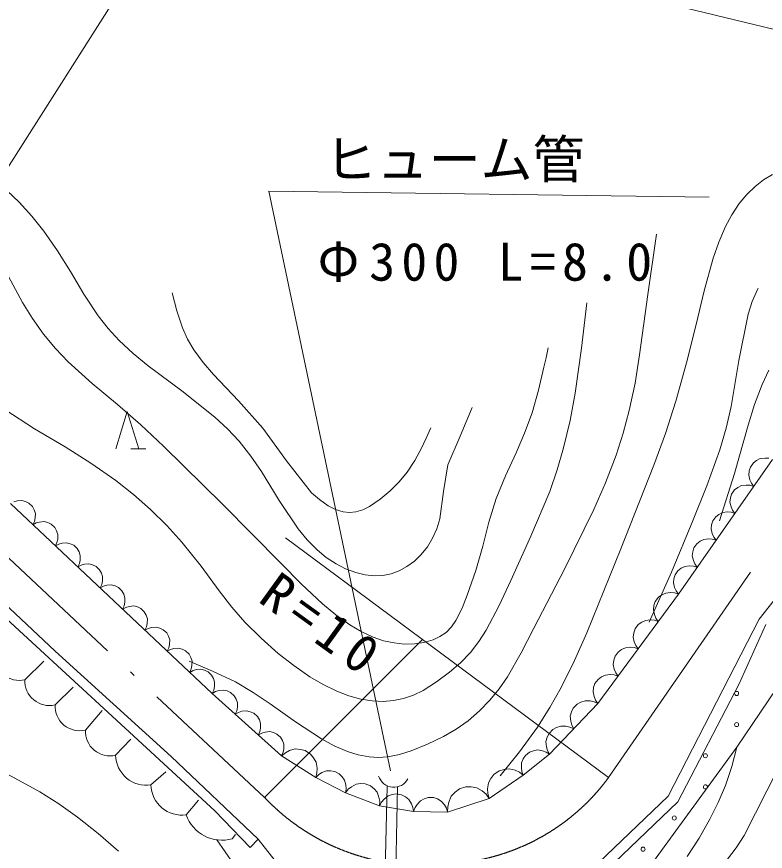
# Model space of a CAD drawing. Units: millimetres, scale not verified. Extents: x 61214 to 701214, y 6682 to 366682.
# Drawn here: x 494197 to 530219, y 262068 to 302246 of the extents above; entities that cross this region are included whole.
import ezdxf
from ezdxf.enums import TextEntityAlignment as Align

# ---------------------------------------------------------------- set-up
doc = ezdxf.new("R2010")
doc.units = ezdxf.units.MM
doc.header["$LTSCALE"] = 1000
doc.linetypes.add('DASHED', pattern=[7.5, 6, -1.5])
doc.linetypes.add('LONG_DASHED_DOTTED', pattern=[15.25, 12, -1.5, 0.25, -1.5])
doc.layers.add('S-SUV', color=7, linetype='Continuous', lineweight=13)
doc.styles.add('ＭＳ ゴシック', font='')
doc.styles.get('ＭＳ ゴシック').set_extended_font_data('MS Gothic')

msp = doc.modelspace()

# ---------------------------------------------------------------- linework, layer by layer
at = {"layer": 'S-SUV'}
for p, q in [((487500, 285145), (503006, 309512)), ((502366, 308506), (568147, 292526)), ((530130, 294387), (530564, 294647)), ((529730, 294077), (530130, 294387)), ((493741, 293856), (494308, 293321)), ((512189, 265943), (506324, 293848)), ((506324, 293848), (527513, 293564)), ((529327, 293683), (529730, 294077)), ((494308, 293321), (494927, 292640)), ((528968, 293249), (529327, 293683)), ((528611, 292714), (528968, 293249)), ((494927, 292640), (495499, 291920)), ((528309, 292153), (528611, 292714)), ((527979, 291399), (528309, 292153)), ((495499, 291920), (496163, 290973)), ((524565, 288878), (524977, 291780)), ((527708, 290626), (527979, 291399)), ((496163, 290973), (496784, 289981)), ((527272, 289043), (527708, 290626)), ((493803, 289739), (494469, 288483)), ((496784, 289981), (497426, 288893)), ((497426, 288893), (498115, 287845)), ((501673, 288949), (501895, 288093)), ((526894, 287436), (527272, 289043)), ((529586, 288529), (529844, 289119)), ((529844, 289119), (529858, 289146)), ((529858, 289146), (529872, 289174)), ((494469, 288483), (494953, 287710)), ((524172, 285961), (524565, 288878)), ((529390, 287931), (529586, 288529)), ((501895, 288093), (502172, 287262)), ((521630, 288467), (521379, 286292)), ((494953, 287710), (495490, 286966)), ((498115, 287845), (498595, 287235)), ((528953, 285703), (529390, 287931)), ((526435, 285579), (526894, 287436)), ((495490, 286966), (496062, 286279)), ((498595, 287235), (499122, 286662)), ((502172, 287262), (502417, 286730)), ((499122, 286662), (499797, 286032)), ((502417, 286730), (502720, 286215)), ((496062, 286279), (496679, 285634)), ((502720, 286215), (503167, 285598)), ((519667, 285829), (519764, 286298)), ((521379, 286292), (521067, 284125)), ((499797, 286032), (500521, 285440)), ((519570, 285370), (519667, 285829)), ((523951, 284609), (524172, 285961)), ((528579, 283487), (528953, 285703)), ((496679, 285634), (497836, 284590)), ((500521, 285440), (502143, 284234)), ((503167, 285598), (503662, 285018)), ((519310, 284263), (519570, 285370)), ((525920, 283742), (526435, 285579)), ((503662, 285018), (504875, 283748)), ((530067, 284540), (530386, 285223)), ((497836, 284590), (499048, 283580)), ((523674, 283281), (523951, 284609)), ((529700, 283573), (530067, 284540)), ((502143, 284234), (503735, 282974)), ((518996, 283183), (519310, 284263)), ((521067, 284125), (520822, 282807)), ((504875, 283748), (506037, 282445)), ((525412, 282187), (525920, 283742)), ((495061, 282411), (493624, 283334)), ((499048, 283580), (500175, 282597)), ((515536, 282046), (516109, 283430)), ((523384, 282203), (523674, 283281)), ((528338, 282432), (528579, 283487)), ((529392, 282589), (529700, 283573)), ((498970, 281440), (499519, 283235)), ((499519, 283235), (500068, 281440)), ((503735, 282974), (504337, 282413)), ((518638, 282201), (518996, 283183)), ((500175, 282597), (501265, 281566)), ((513908, 281956), (514131, 282455)), ((520822, 282807), (520516, 281493)), ((528732, 280263), (529392, 282589)), ((496530, 281540), (495061, 282411)), ((504337, 282413), (504894, 281811)), ((506037, 282445), (507187, 280867)), ((518227, 281248), (518638, 282201)), ((523037, 281140), (523384, 282203)), ((524849, 280659), (525412, 282187)), ((528038, 281387), (528338, 282432)), ((504894, 281811), (505458, 281094)), ((513679, 281474), (513908, 281956)), ((514949, 280674), (515536, 282046)), ((497763, 280751), (496530, 281540)), ((499695, 281440), (500415, 281440)), ((501265, 281566), (504112, 278767)), ((513360, 280877), (513679, 281474)), ((520516, 281493), (520209, 280429)), ((527407, 279657), (528038, 281387)), ((505458, 281094), (505970, 280348)), ((507187, 280867), (508387, 279325)), ((512993, 280318), (513360, 280877)), ((517715, 280150), (518227, 281248)), ((522530, 279814), (523037, 281140)), ((526038, 274445), (530572, 280932)), ((529799, 280883), (529644, 280765)), ((529977, 280971), (529799, 280883)), ((530208, 280998), (529977, 280971)), ((530389, 280988), (530208, 280998)), ((498960, 279914), (497763, 280751)), ((514727, 279391), (514949, 280674)), ((523268, 276621), (524849, 280659)), ((529504, 280564), (529446, 280377)), ((529644, 280765), (529504, 280564)), ((505970, 280348), (506826, 278962)), ((512604, 279850), (512993, 280318)), ((517264, 279044), (517715, 280150)), ((520209, 280429), (519845, 279383)), ((528020, 277973), (528732, 280263)), ((529446, 280377), (529424, 280180)), ((529424, 280180), (529478, 279954)), ((499815, 279239), (498960, 279914)), ((512164, 279416), (512604, 279850)), ((521972, 278519), (522530, 279814)), ((526720, 277947), (527407, 279657)), ((529070, 279674), (528893, 279586)), ((529301, 279701), (529070, 279674)), ((529482, 279690), (529301, 279701)), ((529478, 279954), (529552, 279791)), ((529665, 279635), (529482, 279690)), ((529552, 279791), (529665, 279635)), ((508387, 279325), (508761, 278996)), ((511689, 279017), (512164, 279416)), ((514561, 278072), (514727, 279391)), ((519845, 279383), (518940, 277238)), ((528597, 279266), (528539, 279080)), ((528737, 279467), (528597, 279266)), ((528893, 279586), (528737, 279467)), ((494224, 278934), (494063, 278888)), ((494441, 278954), (494224, 278934)), ((494621, 278907), (494441, 278954)), ((494785, 278828), (494621, 278907)), ((500631, 278517), (499815, 279239)), ((506826, 278962), (507749, 277585)), ((508761, 278996), (509187, 278704)), ((511181, 278668), (511689, 279017)), ((516921, 277912), (517264, 279044)), ((528539, 279080), (528517, 278883)), ((528517, 278883), (528571, 278656)), ((493904, 278805), (503599, 269667)), ((494952, 278671), (494785, 278828)), ((495041, 278511), (494952, 278671)), ((495098, 278335), (495041, 278511)), ((501414, 277749), (500631, 278517)), ((504112, 278767), (506920, 275923)), ((509187, 278704), (509540, 278529)), ((509540, 278529), (509905, 278414)), ((510510, 278403), (510846, 278503)), ((510846, 278503), (511181, 278668)), ((520553, 275649), (521972, 278519)), ((528571, 278656), (528646, 278493)), ((528646, 278493), (528759, 278337)), ((488917, 278397), (496048, 271710)), ((495057, 277951), (495092, 278117)), ((495092, 278117), (495098, 278335)), ((509905, 278414), (510205, 278378)), ((510205, 278378), (510510, 278403)), ((514414, 277593), (514561, 278072)), ((527831, 278170), (527690, 277969)), ((527986, 278288), (527831, 278170)), ((528163, 278377), (527986, 278288)), ((528395, 278403), (528163, 278377)), ((528575, 278393), (528395, 278403)), ((528759, 278337), (528575, 278393)), ((494981, 277789), (495057, 277951)), ((495141, 277873), (494981, 277789)), ((495302, 277919), (495141, 277873)), ((495518, 277939), (495302, 277919)), ((495698, 277892), (495518, 277939)), ((495862, 277813), (495698, 277892)), ((496029, 277655), (495862, 277813)), ((496118, 277496), (496029, 277655)), ((502147, 276945), (501414, 277749)), ((516633, 276757), (516921, 277912)), ((525702, 275504), (526720, 277947)), ((527632, 277782), (527610, 277585)), ((527690, 277969), (527632, 277782)), ((496175, 277319), (496118, 277496)), ((496169, 277102), (496175, 277319)), ((507749, 277585), (508178, 277063)), ((514213, 277143), (514414, 277593)), ((518940, 277238), (517977, 275109)), ((527610, 277585), (527665, 277359)), ((527665, 277359), (527739, 277196)), ((496058, 276774), (496134, 276936)), ((496218, 276857), (496058, 276774)), ((496134, 276936), (496169, 277102)), ((496379, 276904), (496218, 276857)), ((496596, 276924), (496379, 276904)), ((496775, 276876), (496596, 276924)), ((496940, 276798), (496775, 276876)), ((503070, 275791), (502147, 276945)), ((507137, 277158), (522682, 265624)), ((508178, 277063), (508657, 276576)), ((513961, 276727), (514213, 277143)), ((526924, 276873), (526783, 276672)), ((527079, 276991), (526924, 276873)), ((527257, 277079), (527079, 276991)), ((527488, 277106), (527257, 277079)), ((527669, 277096), (527488, 277106)), ((527852, 277040), (527669, 277096)), ((527739, 277196), (527852, 277040)), ((497107, 276640), (496940, 276798)), ((497195, 276481), (497107, 276640)), ((497253, 276304), (497195, 276481)), ((508657, 276576), (509091, 276217)), ((513662, 276351), (513961, 276727)), ((516284, 275578), (516633, 276757)), ((521627, 272591), (523268, 276621)), ((526725, 276485), (526704, 276288)), ((526783, 276672), (526725, 276485)), ((497212, 275921), (497246, 276087)), ((497246, 276087), (497253, 276304)), ((509091, 276217), (509565, 275903)), ((512976, 275771), (513339, 276038)), ((513339, 276038), (513662, 276351)), ((526704, 276288), (526758, 276062)), ((526758, 276062), (526832, 275899)), ((497135, 275759), (497212, 275921)), ((497295, 275842), (497135, 275759)), ((497456, 275889), (497295, 275842)), ((497673, 275908), (497456, 275889)), ((497852, 275861), (497673, 275908)), ((498017, 275782), (497852, 275861)), ((498184, 275625), (498017, 275782)), ((498272, 275465), (498184, 275625)), ((503946, 274600), (503070, 275791)), ((506920, 275923), (507892, 274937)), ((509565, 275903), (510020, 275670)), ((510020, 275670), (510509, 275488)), ((512609, 275573), (512976, 275771)), ((519080, 272802), (520553, 275649)), ((526172, 275694), (526017, 275575)), ((526350, 275782), (526172, 275694)), ((526581, 275809), (526350, 275782)), ((526762, 275798), (526581, 275809)), ((526945, 275743), (526762, 275798)), ((526832, 275899), (526945, 275743)), ((498330, 275289), (498272, 275465)), ((498323, 275072), (498330, 275289)), ((510509, 275488), (510957, 275383)), ((510957, 275383), (511412, 275337)), ((511412, 275337), (511815, 275353)), ((511815, 275353), (512220, 275431)), ((512220, 275431), (512609, 275573)), ((515872, 274393), (516284, 275578)), ((524635, 273099), (525702, 275504)), ((525877, 275374), (525819, 275188)), ((526017, 275575), (525877, 275374)), ((498213, 274744), (498289, 274906)), ((498372, 274827), (498213, 274744)), ((498289, 274906), (498323, 275072)), ((498533, 274874), (498372, 274827)), ((498750, 274893), (498533, 274874)), ((498929, 274846), (498750, 274893)), ((499094, 274767), (498929, 274846)), ((507892, 274937), (508917, 273984)), ((517977, 275109), (517413, 273908)), ((525819, 275188), (525797, 274991)), ((525797, 274991), (525851, 274764)), ((529923, 273235), (531360, 275080)), ((499261, 274610), (499094, 274767)), ((499350, 274450), (499261, 274610)), ((499407, 274274), (499350, 274450)), ((504542, 273825), (503946, 274600)), ((522167, 269179), (526038, 274445)), ((525425, 274501), (525240, 274414)), ((525664, 274523), (525425, 274501)), ((525851, 274507), (525664, 274523)), ((525851, 274764), (525926, 274601)), ((526038, 274445), (525851, 274507)), ((525926, 274601), (526038, 274445)), ((499366, 273890), (499401, 274056)), ((499401, 274056), (499407, 274274)), ((515627, 273768), (515872, 274393)), ((524927, 274091), (524862, 273900)), ((525077, 274295), (524927, 274091)), ((525240, 274414), (525077, 274295)), ((498383, 268950), (492883, 274007)), ((499290, 273728), (499366, 273890)), ((499450, 273812), (499290, 273728)), ((499611, 273858), (499450, 273812)), ((499827, 273878), (499611, 273858)), ((500007, 273831), (499827, 273878)), ((500171, 273752), (500007, 273831)), ((500338, 273595), (500171, 273752)), ((505178, 273097), (504542, 273825)), ((508917, 273984), (509554, 273457)), ((515334, 273183), (515627, 273768)), ((517413, 273908), (516787, 272719)), ((524862, 273900), (524835, 273698)), ((524835, 273698), (524885, 273463)), ((500427, 273435), (500338, 273595)), ((500484, 273259), (500427, 273435)), ((500478, 273041), (500484, 273259)), ((509554, 273457), (510231, 272975)), ((524885, 273463), (524958, 273293)), ((524958, 273293), (525071, 273129)), ((525548, 264728), (529923, 273235)), ((500367, 272713), (500443, 272875)), ((500443, 272875), (500478, 273041)), ((500688, 272843), (500527, 272796)), ((500905, 272863), (500688, 272843)), ((501084, 272816), (500905, 272863)), ((501249, 272737), (501084, 272816)), ((505959, 272324), (505178, 273097)), ((510231, 272975), (510774, 272653)), ((514857, 272606), (515117, 272873)), ((515117, 272873), (515334, 273183)), ((524109, 272979), (523959, 272775)), ((524272, 273097), (524109, 272979)), ((524457, 273184), (524272, 273097)), ((524697, 273206), (524457, 273184)), ((524883, 273191), (524697, 273206)), ((525071, 273129), (524883, 273191)), ((530243, 272990), (528939, 270095)), ((500527, 272796), (500367, 272713)), ((501416, 272579), (501249, 272737)), ((501504, 272420), (501416, 272579)), ((501562, 272243), (501504, 272420)), ((510774, 272653), (511356, 272379)), ((514558, 272401), (514857, 272606)), ((516787, 272719), (516435, 272162)), ((518471, 271616), (519080, 272802)), ((521032, 271252), (521627, 272591)), ((523894, 272584), (523867, 272381)), ((523959, 272775), (523894, 272584)), ((528856, 267084), (532622, 272698)), ((501521, 271860), (501555, 272026)), ((501555, 272026), (501562, 272243)), ((506783, 271593), (505959, 272324)), ((506123, 264664), (513715, 272255)), ((511356, 272379), (511851, 272208)), ((511851, 272208), (512359, 272096)), ((512359, 272096), (512849, 272047)), ((512849, 272047), (513344, 272058)), ((513344, 272058), (513790, 272123)), ((513790, 272123), (514231, 272250)), ((514231, 272250), (514558, 272401)), ((516435, 272162), (516028, 271634)), ((523867, 272381), (523917, 272146)), ((523917, 272146), (523990, 271976)), ((496048, 271710), (501626, 266634)), ((501444, 271698), (501521, 271860)), ((501604, 271781), (501444, 271698)), ((501765, 271828), (501604, 271781)), ((501982, 271847), (501765, 271828)), ((502161, 271800), (501982, 271847)), ((502326, 271721), (502161, 271800)), ((502493, 271564), (502326, 271721)), ((516028, 271634), (515551, 271147)), ((517817, 270470), (518471, 271616)), ((523141, 271662), (522991, 271458)), ((523304, 271781), (523141, 271662)), ((523490, 271868), (523304, 271781)), ((523729, 271889), (523490, 271868)), ((523915, 271874), (523729, 271889)), ((524103, 271812), (523915, 271874)), ((523990, 271976), (524103, 271812)), ((494591, 270329), (495500, 271215)), ((502581, 271404), (502493, 271564)), ((502501, 271222), (503625, 270747)), ((502639, 271228), (502581, 271404)), ((502632, 271011), (502639, 271228)), ((507528, 271007), (506783, 271593)), ((520389, 269952), (521032, 271252)), ((522927, 271267), (522899, 271065)), ((522991, 271458), (522927, 271267)), ((502522, 270683), (502598, 270845)), ((502598, 270845), (502632, 271011)), ((502842, 270813), (502681, 270766)), ((503059, 270832), (502842, 270813)), ((503238, 270785), (503059, 270832)), ((508303, 270473), (507528, 271007)), ((515551, 271147), (515027, 270699)), ((522899, 271065), (522950, 270830)), ((522950, 270830), (523022, 270660)), ((502681, 270766), (502522, 270683)), ((503403, 270706), (503238, 270785)), ((503570, 270549), (503403, 270706)), ((503659, 270389), (503570, 270549)), ((503625, 270747), (504720, 270219)), ((508944, 270092), (508303, 270473)), ((515027, 270699), (514404, 270231)), ((517413, 269886), (517817, 270470)), ((522336, 270464), (522173, 270346)), ((522522, 270551), (522336, 270464)), ((522761, 270573), (522522, 270551)), ((522947, 270558), (522761, 270573)), ((523135, 270496), (522947, 270558)), ((523022, 270660), (523135, 270496)), ((503716, 270213), (503659, 270389)), ((503709, 269995), (503716, 270213)), ((504720, 270219), (505571, 269719)), ((509602, 269771), (508944, 270092)), ((514404, 270231), (513749, 269814)), ((522023, 270142), (521959, 269951)), ((522173, 270346), (522023, 270142)), ((528939, 270095), (526010, 264445)), ((496046, 269117), (496918, 269974)), ((503599, 269667), (503675, 269829)), ((503758, 269756), (503599, 269667)), ((503599, 269667), (506947, 266668)), ((503675, 269829), (503709, 269995)), ((503920, 269807), (503758, 269756)), ((504139, 269832), (503920, 269807)), ((504322, 269789), (504139, 269832)), ((504490, 269714), (504322, 269789)), ((504663, 269559), (504490, 269714)), ((505571, 269719), (506393, 269167)), ((510173, 269553), (509602, 269771)), ((513749, 269814), (513293, 269588)), ((516967, 269346), (517413, 269886)), ((519849, 268985), (520389, 269952)), ((521959, 269951), (521931, 269748)), ((521931, 269748), (521982, 269513)), ((504757, 269399), (504663, 269559)), ((504820, 269223), (504757, 269399)), ((504818, 269002), (504820, 269223)), ((510764, 269392), (510173, 269553)), ((511302, 269308), (510764, 269392)), ((511836, 269286), (511302, 269308)), ((512336, 269323), (511836, 269286)), ((512815, 269419), (512336, 269323)), ((513293, 269588), (512815, 269419)), ((516463, 268829), (516967, 269346)), ((521344, 269254), (521161, 269154)), ((521546, 269318), (521344, 269254)), ((521794, 269308), (521546, 269318)), ((521983, 269268), (521794, 269308)), ((521982, 269513), (522055, 269343)), ((522167, 269179), (521983, 269268)), ((522055, 269343), (522167, 269179)), ((497502, 267906), (498307, 268851)), ((503729, 264009), (498383, 268950)), ((504715, 268668), (504788, 268833)), ((504788, 268833), (504818, 269002)), ((505036, 268807), (504874, 268756)), ((505255, 268833), (505036, 268807)), ((505438, 268790), (505255, 268833)), ((506393, 269167), (507613, 268294)), ((515917, 268356), (516463, 268829)), ((519258, 268051), (519849, 268985)), ((519831, 266738), (522167, 269179)), ((520980, 268965), (520888, 268778)), ((521161, 269154), (520980, 268965)), ((504874, 268756), (504715, 268668)), ((505606, 268714), (505438, 268790)), ((505779, 268559), (505606, 268714)), ((505873, 268400), (505779, 268559)), ((505936, 268223), (505873, 268400)), ((520888, 268778), (520833, 268573)), ((520833, 268573), (520854, 268326)), ((505904, 267834), (505934, 268003)), ((505934, 268003), (505936, 268223)), ((507613, 268294), (508862, 267475)), ((515340, 267949), (515917, 268356)), ((518389, 266857), (519258, 268051)), ((520176, 268033), (519993, 267934)), ((520378, 268097), (520176, 268033)), ((520626, 268088), (520378, 268097)), ((520815, 268047), (520626, 268088)), ((520999, 267959), (520815, 268047)), ((520854, 268326), (520905, 268142)), ((520905, 268142), (520999, 267959)), ((505831, 267668), (505904, 267834)), ((505990, 267756), (505831, 267668)), ((506152, 267808), (505990, 267756)), ((506371, 267833), (506152, 267808)), ((506554, 267790), (506371, 267833)), ((506722, 267714), (506554, 267790)), ((506895, 267559), (506722, 267714)), ((513968, 267221), (514738, 267597)), ((514738, 267597), (515340, 267949)), ((519812, 267744), (519720, 267557)), ((519993, 267934), (519812, 267744)), ((498957, 266694), (499696, 267462)), ((506989, 267400), (506895, 267559)), ((507052, 267223), (506989, 267400)), ((507050, 267003), (507052, 267223)), ((508862, 267475), (509472, 267150)), ((513174, 266900), (513968, 267221)), ((519720, 267557), (519665, 267353)), ((519665, 267353), (519685, 267105)), ((506947, 266668), (507020, 266834)), ((507133, 266815), (506947, 266668)), ((507020, 266834), (507050, 267003)), ((507329, 266914), (507133, 266815)), ((507604, 266993), (507329, 266914)), ((507847, 266976), (507604, 266993)), ((508079, 266915), (507847, 266976)), ((508333, 266752), (508079, 266915)), ((509472, 267150), (510120, 266872)), ((510120, 266872), (510630, 266713)), ((512615, 266726), (513174, 266900)), ((517469, 265695), (518389, 266857)), ((518876, 266838), (518681, 266681)), ((519061, 266910), (518876, 266838)), ((519260, 266946), (519061, 266910)), ((519493, 266906), (519260, 266946)), ((519667, 266844), (519493, 266906)), ((519831, 266738), (519667, 266844)), ((519685, 267105), (519737, 266921)), ((519737, 266921), (519831, 266738)), ((522509, 258400), (528856, 267084)), ((528606, 266146), (528854, 267081)), ((501626, 266634), (505814, 262658)), ((506947, 266668), (508586, 265622)), ((508486, 266568), (508333, 266752)), ((508604, 266355), (508486, 266568)), ((510630, 266713), (511160, 266611)), ((511160, 266611), (511606, 266583)), ((511606, 266583), (512058, 266615)), ((512058, 266615), (512615, 266726)), ((518571, 266515), (518494, 266329)), ((518681, 266681), (518571, 266515)), ((518575, 265727), (519831, 266738)), ((508648, 266072), (508604, 266355)), ((508645, 265850), (508648, 266072)), ((517648, 266013), (517414, 265943)), ((517896, 266038), (517648, 266013)), ((518178, 265966), (517896, 266038)), ((518494, 266329), (518483, 266092)), ((518483, 266092), (518509, 265911)), ((528306, 265241), (528606, 266146)), ((529205, 262831), (530841, 266047)), ((493400, 265972), (495307, 264932)), ((500656, 265261), (501380, 265896)), ((508586, 265622), (508645, 265850)), ((508727, 265757), (508586, 265622)), ((508586, 265622), (510016, 264890)), ((508881, 265854), (508727, 265757)), ((509101, 265940), (508881, 265854)), ((509302, 265945), (509101, 265940)), ((509498, 265913), (509302, 265945)), ((509719, 265800), (509498, 265913)), ((509860, 265660), (509719, 265800)), ((509973, 265494), (509860, 265660)), ((516936, 264611), (518575, 265727)), ((517160, 265771), (517009, 265578)), ((517414, 265943), (517160, 265771)), ((518385, 265873), (518178, 265966)), ((518575, 265727), (518385, 265873)), ((518509, 265911), (518575, 265727)), ((510032, 265265), (509973, 265494)), ((510046, 265081), (510032, 265265)), ((510538, 265296), (510309, 265177)), ((510756, 265325), (510538, 265296)), ((510972, 265313), (510756, 265325)), ((511226, 265215), (510972, 265313)), ((511395, 265080), (511226, 265215)), ((516896, 265357), (516859, 265068)), ((517009, 265578), (516896, 265357)), ((527957, 264415), (528306, 265241)), ((495307, 264932), (496225, 264351)), ((510016, 264890), (510046, 265081)), ((510153, 265053), (510016, 264890)), ((510016, 264890), (511655, 264262)), ((510309, 265177), (510153, 265053)), ((511538, 264913), (511395, 265080)), ((511628, 264671), (511538, 264913)), ((512261, 264804), (512064, 264736)), ((512465, 264832), (512261, 264804)), ((512719, 264789), (512465, 264832)), ((512901, 264695), (512719, 264789)), ((515291, 264916), (515110, 264723)), ((515501, 265069), (515291, 264916)), ((515812, 265172), (515501, 265069)), ((516072, 265175), (515812, 265172)), ((516332, 265127), (516072, 265175)), ((516600, 264972), (516332, 265127)), ((516785, 264816), (516600, 264972)), ((516936, 264611), (516785, 264816)), ((516859, 265068), (516873, 264844)), ((516873, 264844), (516936, 264611)), ((502355, 263828), (502946, 264537)), ((511666, 264474), (511628, 264671)), ((511655, 264262), (511666, 264474)), ((511752, 264439), (511655, 264262)), ((511874, 264583), (511752, 264439)), ((512064, 264736), (511874, 264583)), ((513064, 264566), (512901, 264695)), ((513193, 264358), (513064, 264566)), ((513625, 264505), (513461, 264328)), ((513807, 264599), (513625, 264505)), ((514001, 264657), (513807, 264599)), ((514255, 264651), (514001, 264657)), ((514446, 264586), (514255, 264651)), ((514625, 264483), (514446, 264586)), ((514781, 264300), (514625, 264483)), ((514933, 263948), (516936, 264611)), ((514988, 264438), (514937, 264205)), ((515110, 264723), (514988, 264438)), ((526010, 264445), (517173, 255993)), ((520405, 259815), (525548, 264728)), ((527556, 263621), (527957, 264415)), ((496225, 264351), (497120, 263714)), ((505428, 262253), (503729, 264009)), ((511655, 264262), (513294, 263983)), ((513265, 264182), (513193, 264358)), ((513294, 263983), (513265, 264182)), ((513363, 264170), (513294, 263983)), ((513294, 263983), (514933, 263948)), ((513461, 264328), (513363, 264170)), ((514876, 264138), (514781, 264300)), ((514933, 263948), (514876, 264138)), ((514937, 264205), (514933, 263948)), ((497120, 263714), (498123, 262917)), ((527030, 262698), (527556, 263621)), ((498123, 262917), (499096, 262067)), ((504571, 262675), (504719, 262882)), ((528825, 262235), (529205, 262831)), ((503824, 262616), (504627, 261470)), ((505814, 262658), (505428, 262253)), ((505814, 262658), (508172, 259662)), ((526457, 261816), (527030, 262698)), ((528402, 261684), (528825, 262235))]:
    msp.add_line(p, q, dxfattribs=at)
at = {"layer": 'S-SUV', "linetype": 'LONG_DASHED_DOTTED'}
for p, q in [((489807, 279921), (506123, 264664)), ((522682, 265624), (530231, 276555))]:
    msp.add_line(p, q, dxfattribs=at)
at = {"layer": 'S-SUV', "linetype": 'DASHED'}
for p, q in [((512017, 265186), (511850, 257179)), ((512517, 265175), (512350, 257169))]:
    msp.add_line(p, q, dxfattribs=at)
at = {"layer": 'S-SUV'}
for centre in [(528838, 269668), (528838, 268168), (527338, 266668), (525838, 263668), (524338, 262168)]:
    msp.add_circle(centre, 99.5, dxfattribs=at)
for centre, radius, start, end in [((494318, 271480), 1184, 177.093, 283.3532), ((495773, 270269), 1184, 177.093, 283.3532), ((497228, 269057), 1184, 177.093, 283.3532), ((498684, 267846), 1184, 177.093, 283.3532), ((500442, 266731), 1485, 181.4091, 278.2971), ((512347, 265919), 768, 197.5108, 331.6085), ((502141, 265297), 1485, 181.4091, 278.2971), ((527338, 265168), 99.5, 340.4172, 307.2548), ((504068, 264414), 1810, 198.8904, 286.1608)]:
    msp.add_arc(centre, radius, start, end, dxfattribs=at)
at = {"layer": 'S-SUV', "linetype": 'LONG_DASHED_DOTTED'}
for centre, radius, start, end in [((514452, 271663), 10208, 272.3094, 323.7283), ((513695, 271807), 10410, 223.332, 276.4436)]:
    msp.add_arc(centre, radius, start, end, dxfattribs=at)

# ---------------------------------------------------------------- texts
at = {"layer": 'S-SUV', "style": 'ＭＳ ゴシック'}
msp.add_text('ヒューム管', height=1833, dxfattribs=at).set_placement((509017, 293917), align=Align.BOTTOM_LEFT)
at = {"layer": 'S-SUV', "insert": (508675, 289478), "char_height": 1833, "attachment_point": 7, "style": 'ＭＳ ゴシック'}
msp.add_mtext('\\T1.24;Φ300\\~L=8.0', dxfattribs=at)
at = {"layer": 'S-SUV', "insert": (505728, 274101), "char_height": 1833, "attachment_point": 7, "rotation": 324.2, "style": 'ＭＳ ゴシック'}
msp.add_mtext('\\T1.32;R=10', dxfattribs=at)

doc.saveas('drawing.dxf')
